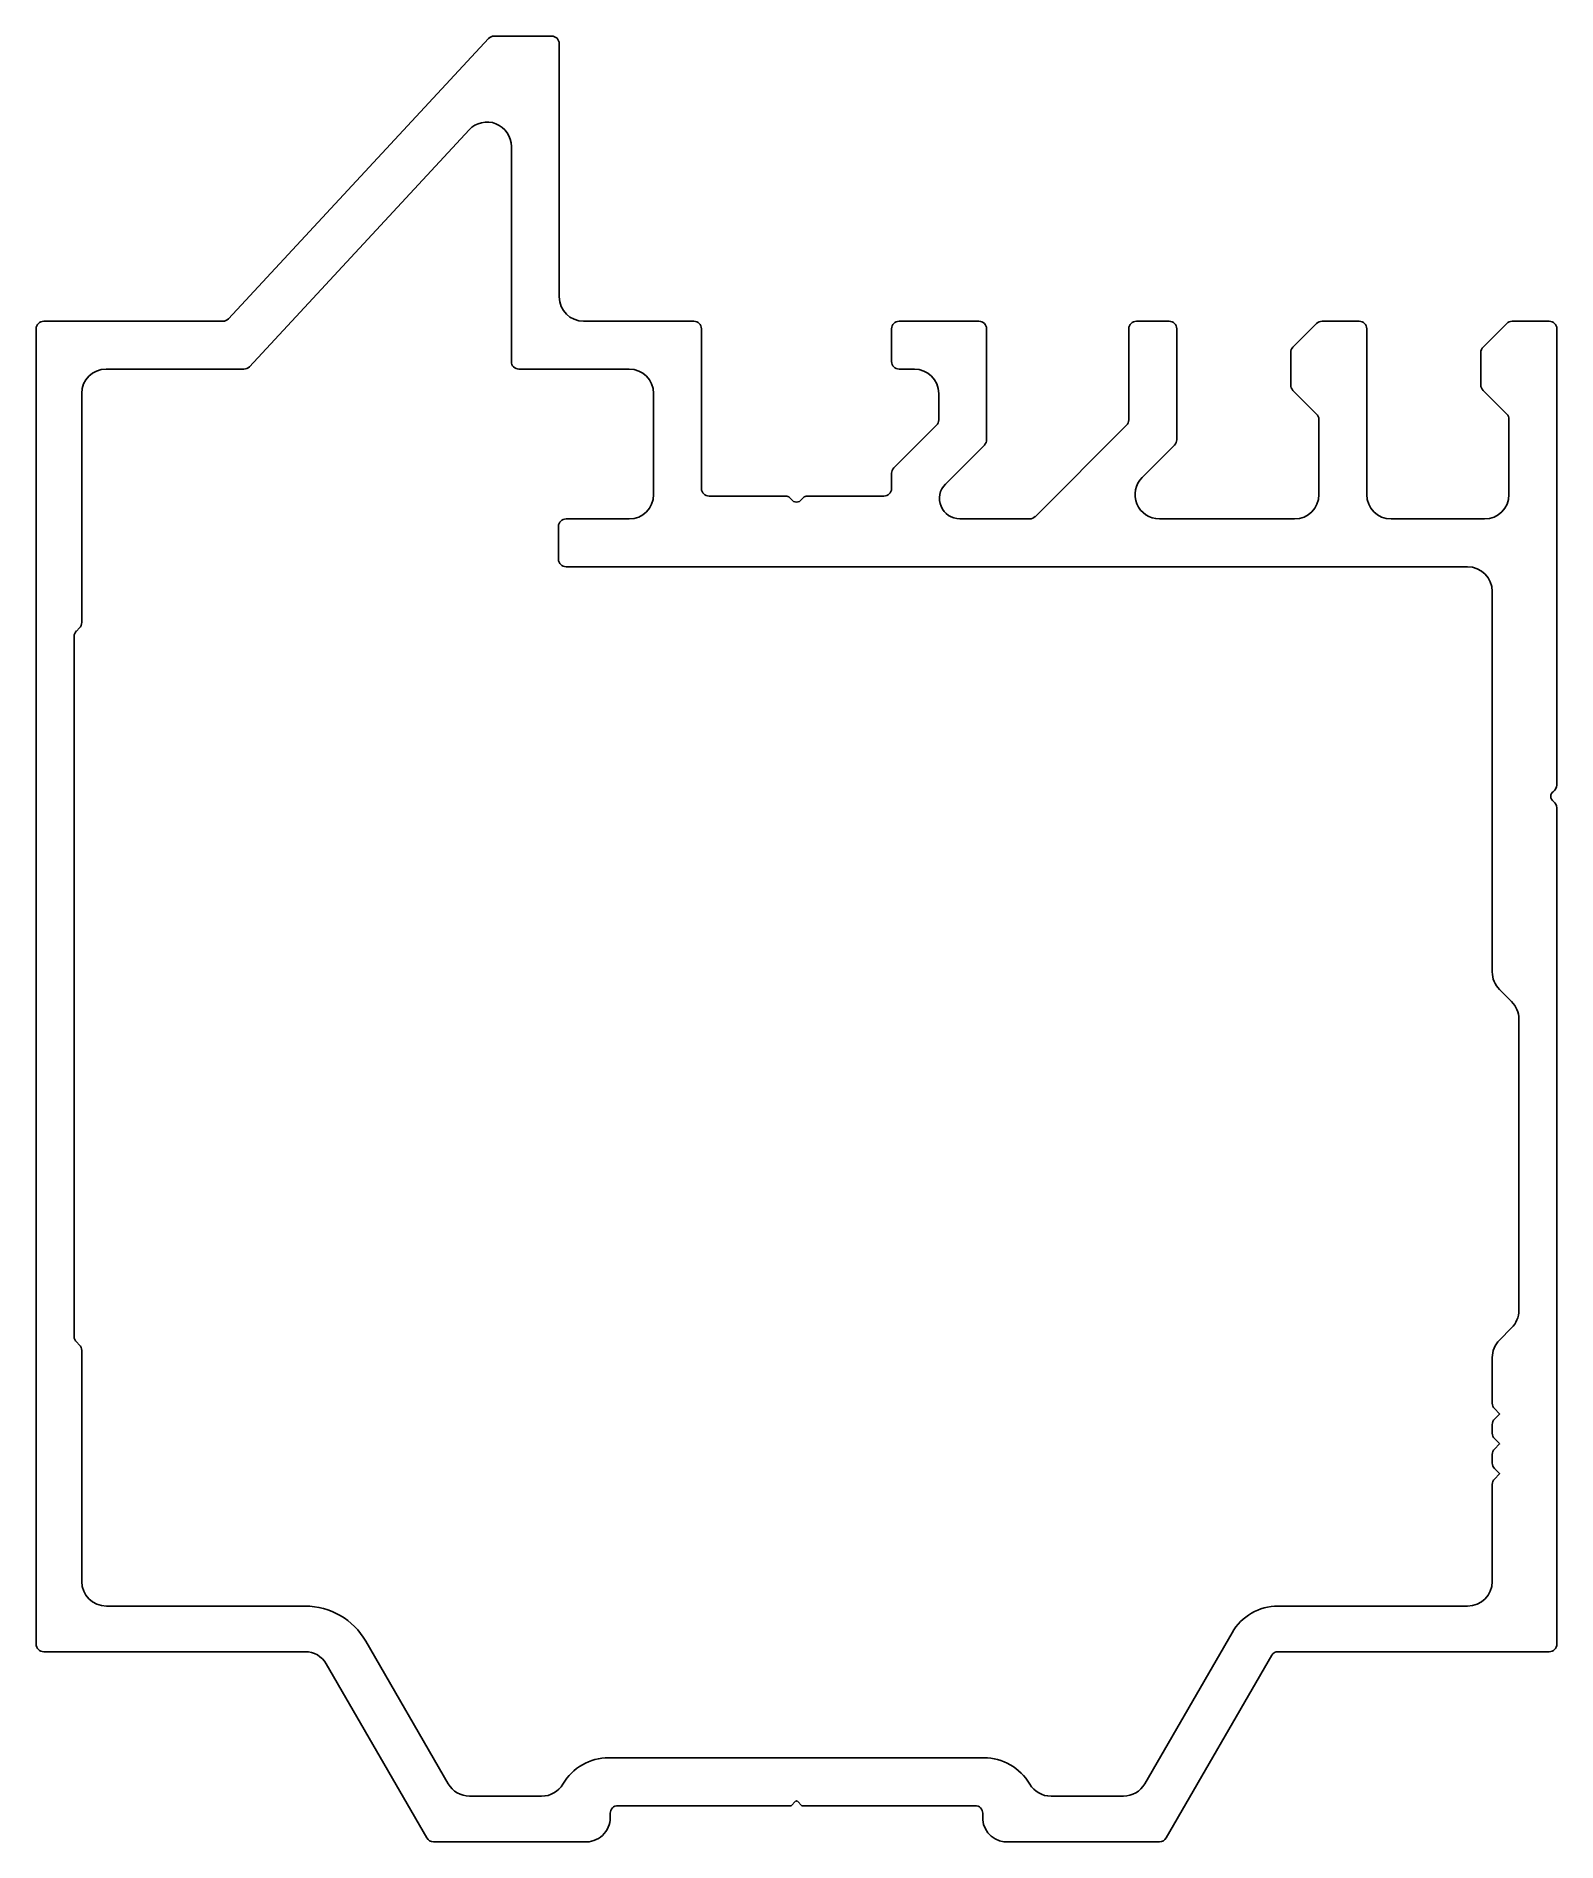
# Model space of a CAD drawing. Extents: x -25.2 to 25.6, y 0.8 to 61.1.
import ezdxf

# ---------------------------------------------------------------- set-up
doc = ezdxf.new("R2010")
doc.units = 0
doc.layers.add('DRAWING', color=4, linetype='CONTINUOUS')

msp = doc.modelspace()

# ---------------------------------------------------------------- linework, layer by layer
at = {"layer": 'DRAWING', "color": 7, "linetype": 'CONTINUOUS'}
for p, q in [((-18.731, 51.672), (-10.042, 61.034)), ((-9.856, 61.116), (-7.935, 61.116)), ((-7.681, 60.862), (-7.681, 52.403)), ((-10.69, 57.984), (-18.032, 50.072)), ((-9.281, 50.244), (-9.281, 57.431)), ((-25.156, 7.395), (-25.156, 51.337)), ((-24.902, 51.591), (-18.917, 51.591)), ((-6.868, 51.591), (-3.185, 51.591)), ((-2.931, 51.337), (-2.931, 46.003)), ((3.419, 50.244), (3.419, 51.337)), ((3.673, 51.591), (6.34, 51.591)), ((6.594, 51.337), (6.594, 47.632)), ((11.344, 48.295), (11.344, 51.337)), ((11.598, 51.591), (12.69, 51.591)), ((12.944, 51.337), (12.944, 47.632)), ((16.828, 50.725), (17.619, 51.516)), ((17.799, 51.591), (19.04, 51.591)), ((19.294, 51.337), (19.294, 45.799)), ((23.178, 50.725), (23.969, 51.516)), ((24.149, 51.591), (25.39, 51.591)), ((25.644, 51.337), (25.644, 36.096)), ((16.754, 49.461), (16.754, 50.546)), ((23.104, 49.461), (23.104, 50.546)), ((-18.219, 49.99), (-22.819, 49.99)), ((-5.344, 49.99), (-9.027, 49.99)), ((4.181, 49.99), (3.673, 49.99)), ((-23.632, 49.178), (-23.632, 41.526)), ((-4.531, 45.799), (-4.531, 49.178)), ((4.994, 48.295), (4.994, 49.178)), ((17.619, 48.49), (16.828, 49.281)), ((23.969, 48.49), (23.178, 49.281)), ((17.694, 45.799), (17.694, 48.31)), ((24.044, 45.799), (24.044, 48.31)), ((3.493, 46.689), (4.919, 48.115)), ((8.215, 45.061), (11.269, 48.115)), ((6.52, 47.452), (5.219, 46.152)), ((12.87, 47.452), (11.792, 46.374)), ((3.419, 46.003), (3.419, 46.509)), ((-2.677, 45.749), (-0.136, 45.749)), ((0.624, 45.749), (3.165, 45.749)), ((-7.706, 43.64), (-7.706, 44.733)), ((-7.452, 44.987), (-5.344, 44.987)), ((5.702, 44.987), (8.036, 44.987)), ((12.366, 44.987), (16.881, 44.987)), ((20.107, 44.987), (23.231, 44.987)), ((22.66, 43.386), (-7.452, 43.386)), ((23.485, 29.85), (23.485, 42.561)), ((-23.886, 41.062), (-23.885, 17.669)), ((-23.706, 41.347), (-23.812, 41.241)), ((25.644, 35.335), (25.644, 7.395)), ((24.132, 28.861), (23.727, 29.267)), ((24.374, 18.541), (24.374, 28.277)), ((23.727, 17.552), (24.132, 17.958)), ((-23.811, 17.489), (-23.706, 17.385)), ((-23.632, 17.205), (-23.632, 9.49)), ((23.485, 15.44), (23.485, 16.969)), ((23.485, 15.44), (23.485, 15.44)), ((23.729, 15.092), (23.558, 15.263)), ((23.485, 14.44), (23.485, 14.733)), ((23.558, 14.91), (23.729, 15.081)), ((23.729, 14.092), (23.558, 14.263)), ((23.558, 13.91), (23.729, 14.081)), ((23.485, 13.44), (23.485, 13.733)), ((23.485, 13.733), (23.485, 13.44)), ((23.485, 13.44), (23.485, 13.733)), ((23.485, 13.733), (23.485, 13.44)), ((23.485, 13.44), (23.485, 13.733)), ((23.485, 12.733), (23.485, 9.49)), ((23.485, 9.49), (23.485, 12.733)), ((23.485, 12.733), (23.485, 12.733)), ((23.729, 13.092), (23.558, 13.263)), ((23.558, 12.91), (23.729, 13.081)), ((-22.807, 8.665), (-16.168, 8.665)), ((16.333, 8.665), (22.66, 8.665)), ((-14.144, 7.496), (-11.39, 2.727)), ((11.879, 2.727), (14.793, 7.776)), ((-16.168, 7.141), (-24.902, 7.141)), ((-12.105, 0.918), (-15.464, 6.734)), ((16.118, 7.022), (12.594, 0.918)), ((25.39, 7.141), (16.333, 7.141)), ((-6.027, 3.597), (6.503, 3.597)), ((-10.676, 2.315), (-8.27, 2.315)), ((0.062, 1.997), (-5.722, 1.997)), ((0.216, 2.152), (0.062, 1.997)), ((0.427, 1.997), (0.272, 2.152)), ((6.21, 1.997), (0.427, 1.997)), ((8.747, 2.315), (11.164, 2.315)), ((-5.976, 1.743), (-5.976, 1.601)), ((6.464, 1.53), (6.464, 1.743)), ((-6.851, 0.791), (-11.885, 0.791)), ((12.374, 0.791), (7.339, 0.791))]:
    msp.add_line(p, q, dxfattribs=at)
for centre, radius, start, end in [((-9.856, 60.862), 0.254, 90, 137.13868), ((-7.935, 60.862), 0.254, 360, 90), ((-10.094, 57.431), 0.813, 0, 137.13868), ((-6.868, 52.403), 0.813, 180, 270), ((-24.902, 51.337), 0.254, 90, 180), ((-18.917, 51.845), 0.254, 270, 317.13868), ((-3.185, 51.337), 0.254, 0, 90), ((3.673, 51.337), 0.254, 90, 180), ((6.34, 51.337), 0.254, 0, 90), ((11.598, 51.337), 0.254, 90, 180), ((12.69, 51.337), 0.254, 0, 90), ((17.799, 51.337), 0.254, 90, 135), ((19.04, 51.337), 0.254, 0, 90), ((24.149, 51.337), 0.254, 90, 135), ((25.39, 51.337), 0.254, 0, 90), ((17.008, 50.546), 0.254, 135, 180), ((23.358, 50.546), 0.254, 135, 180), ((-9.027, 50.244), 0.254, 180, 270), ((3.673, 50.244), 0.254, 180, 270), ((-22.819, 49.178), 0.813, 90, 180), ((-18.219, 50.244), 0.254, 270, 317.13868), ((-5.344, 49.178), 0.813, 360, 90), ((4.181, 49.178), 0.813, 0, 90), ((17.008, 49.461), 0.254, 180, 225), ((23.358, 49.461), 0.254, 180, 225), ((4.74, 48.295), 0.254, 315, 0), ((11.09, 48.295), 0.254, 315, 360), ((17.44, 48.31), 0.254, 360, 45), ((23.79, 48.31), 0.254, 360, 45), ((6.34, 47.632), 0.254, 315, 0), ((12.69, 47.632), 0.254, 315, 0), ((3.673, 46.509), 0.254, 135, 180), ((-2.677, 46.003), 0.254, 180, 270), ((3.165, 46.003), 0.254, 270, 360), ((5.702, 45.669), 0.682, 135, 270), ((12.366, 45.799), 0.813, 135, 270), ((-5.344, 45.799), 0.813, 270, 360), ((-0.136, 45.495), 0.254, 33.74899, 90), ((0.244, 45.749), 0.203, 213.74899, 326.25101), ((0.624, 45.495), 0.254, 90, 146.25101), ((16.881, 45.799), 0.813, 270, 0), ((20.107, 45.799), 0.813, 180, 270), ((23.231, 45.799), 0.813, 270, 0), ((-7.452, 44.733), 0.254, 90, 180), ((8.036, 45.241), 0.254, 270, 315), ((-7.452, 43.64), 0.254, 180, 270), ((22.66, 42.561), 0.825, 0, 90), ((-23.632, 41.062), 0.254, 135, 180.00177), ((-23.886, 41.526), 0.254, 315, 360), ((25.644, 35.716), 0.203, 123.74899, 236.25101), ((25.39, 36.096), 0.254, 303.74899, 0), ((25.39, 35.335), 0.254, 0, 56.25101), ((24.31, 29.85), 0.825, 180, 225), ((23.549, 28.277), 0.825, 0, 45), ((23.549, 18.541), 0.825, 315, 0), ((-23.631, 17.669), 0.254, 180.00177, 225), ((24.31, 16.969), 0.825, 135, 180), ((-23.886, 17.205), 0.254, 360, 45), ((23.735, 15.44), 0.25, 180, 225), ((23.724, 15.086), 0.008, 315, 45), ((23.735, 14.733), 0.25, 135, 180), ((23.735, 14.44), 0.25, 180, 225), ((23.735, 13.733), 0.25, 135, 180), ((23.724, 14.086), 0.008, 315, 45), ((23.735, 13.44), 0.25, 180, 225), ((23.735, 12.733), 0.25, 135, 180), ((23.724, 13.087), 0.008, 315, 45), ((-22.807, 9.49), 0.825, 180, 270), ((22.66, 9.49), 0.825, 270, 360), ((-16.168, 6.328), 2.337, 30, 90), ((16.333, 6.887), 1.778, 90, 150), ((-24.902, 7.395), 0.254, 180, 270), ((25.39, 7.395), 0.254, 270, 360), ((-16.168, 6.328), 0.813, 30, 90), ((16.333, 6.887), 0.254, 90, 147.72128), ((-6.027, 1.819), 1.778, 90, 149.51791), ((6.503, 1.819), 1.778, 30.48209, 90), ((-10.676, 3.14), 0.825, 210, 270), ((-8.27, 3.14), 0.825, 270, 329.51791), ((8.747, 3.14), 0.825, 210.48209, 270), ((11.164, 3.14), 0.825, 270, 330), ((-5.722, 1.743), 0.254, 90, 180), ((0.244, 2.124), 0.0392, 45, 135), ((6.21, 1.743), 0.254, 0, 90), ((-6.789, 1.601), 0.813, 265.6459, 0), ((7.274, 1.601), 0.813, 185.01701, 274.57428), ((-11.885, 1.045), 0.254, 210, 270), ((12.374, 1.045), 0.254, 270, 330)]:
    msp.add_arc(centre, radius, start, end, dxfattribs=at)

doc.saveas('drawing.dxf')
